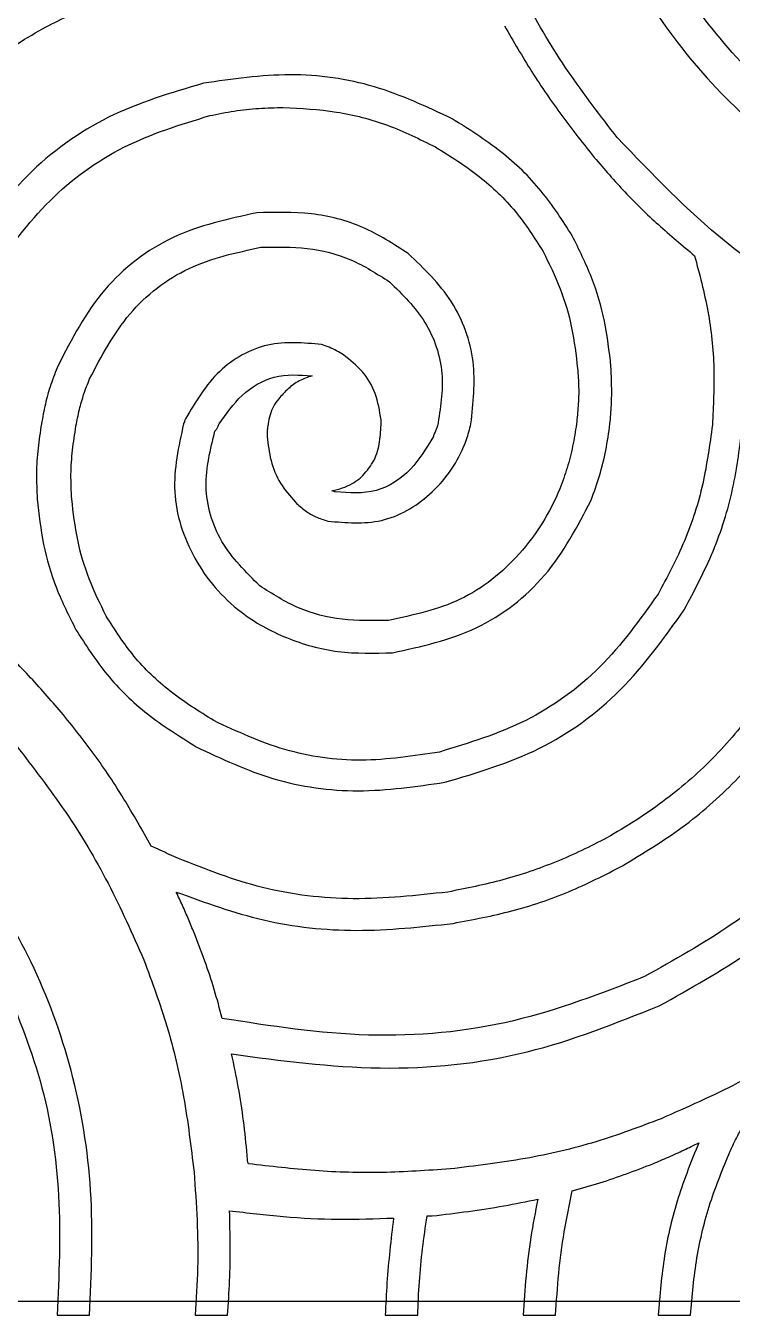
# Model space of a CAD drawing. Extents: x 0 to 371, y 0 to 260.
# Drawn here: x 328.19 to 346.07, y 0.32 to 32.97 of the extents above; entities that cross this region are included whole.
import ezdxf

# ---------------------------------------------------------------- set-up
doc = ezdxf.new("R2010")
doc.units = 0
doc.layers.add('Layer_1', color=7, linetype='CONTINUOUS')

msp = doc.modelspace()

# ---------------------------------------------------------------- linework, layer by layer
at = {"layer": 'Layer_1', "color": 7}
for points in [[(0.02646, 259.95312), (370.443122, 259.95312), (370.443122, 0.661457), (0.02646, 0.661457)], [(334.709792, 30.89858)]]:
    msp.add_lwpolyline(points, close=True, dxfattribs=at)
for points in [[(337.185102, 22.859795), (337.185102, 22.992087)], [(338.349374, 2.831043), (338.481666, 2.831043)], [(328.983018, 0.317502), (329.803121, 0.317502)], [(332.475307, 0.317502), (333.295409, 0.317502)], [(337.291041, 0.317502), (338.111143, 0.317502)], [(340.783329, 0.317502), (341.603432, 0.317502)], [(344.19656, 0.317502), (345.016662, 0.317502)]]:
    msp.add_lwpolyline(points, dxfattribs=at)
for points, knots in [([(348.376659, 30.162708), (347.73717, 30.699833), (346.450776, 31.780311), (344.837256, 33.755735), (344.005986, 35.237914), (343.587807, 35.983541)], [0, 0, 0, 0, 2.501839, 5.032693, 7.594724, 7.594724, 7.594724, 7.594724]), ([(343.164579, 30.135837), (342.739167, 30.68668), (341.885016, 31.792674), (340.799555, 33.611401), (340.226219, 34.9063), (339.936874, 35.559795)], [0, 0, 0, 0, 2.086878, 4.190078, 6.332926, 6.332926, 6.332926, 6.332926]), ([(342.820409, 35.53344), (343.259389, 34.745898), (344.130783, 33.182593), (345.829016, 31.110759), (347.178905, 29.981152), (347.847492, 29.421668)], [0, 0, 0, 0, 2.701851, 5.363294, 7.97507, 7.97507, 7.97507, 7.97507]), ([(324.828743, 29.60667), (325.186218, 30.045237), (325.895952, 30.91597), (327.183617, 32.009087), (328.520793, 32.876466), (329.886828, 33.521915), (331.2367, 33.984669), (332.168197, 34.170722), (332.633951, 34.263749)], [0, 0, 0, 0, 1.694337, 3.363945, 5.041935, 6.462994, 7.886567, 9.310169, 9.310169, 9.310169, 9.310169]), ([(328.189268, 33.602291), (327.676672, 33.290946), (326.653292, 32.669359), (325.290815, 31.47589), (324.525697, 30.549162), (324.140932, 30.083126)], [0, 0, 0, 0, 1.797008, 3.587658, 5.399077, 5.399077, 5.399077, 5.399077]), ([(340.306867, 32.967188), (340.533994, 32.576176), (340.986628, 31.796937), (341.749425, 30.684664), (342.305512, 29.983201), (342.582707, 29.633541)], [0, 0, 0, 0, 1.356264, 2.702864, 4.041269, 4.041269, 4.041269, 4.041269]), ([(338.983951, 30.612293), (338.340077, 30.916054), (337.044429, 31.527302), (334.8598, 31.828792), (333.417296, 31.618445), (332.687185, 31.511979)], [0, 0, 0, 0, 2.127628, 4.281359, 6.488658, 6.488658, 6.488658, 6.488658]), ([(332.687185, 31.511979), (331.868407, 31.269725), (330.237167, 30.787085), (328.113836, 29.252704), (327.126892, 27.853479), (326.628121, 27.146354)], [0, 0, 0, 0, 2.549795, 5.079919, 7.66497, 7.66497, 7.66497, 7.66497]), ([(327.315932, 26.696253), (327.779609, 27.338017), (328.695377, 28.605507), (330.622709, 30.011982), (332.103743, 30.464924), (332.845829, 30.691874)], [0, 0, 0, 0, 2.366592, 4.674043, 6.991292, 6.991292, 6.991292, 6.991292]), ([(332.845829, 30.691874), (333.052429, 30.733832), (333.463594, 30.817335), (334.08729, 30.886239), (334.502891, 30.894478), (334.709792, 30.89858)], [0, 0, 0, 0, 0.632259, 1.258293, 1.878931, 1.878931, 1.878931, 1.878931]), ([(334.709792, 30.89858), (335.159583, 30.875127), (336.054723, 30.828452), (337.36383, 30.490963), (338.162135, 30.095551), (338.560723, 29.898124)], [0, 0, 0, 0, 1.349243, 2.685164, 4.01731, 4.01731, 4.01731, 4.01731]), ([(342.026659, 27.649166), (341.777869, 28.037511), (341.271426, 28.828036), (340.228194, 29.831973), (339.403955, 30.348889), (338.983951, 30.612293)], [0, 0, 0, 0, 1.380369, 2.809918, 4.295238, 4.295238, 4.295238, 4.295238]), ([(353.37739, 23.759481), (352.01689, 24.241513), (349.383201, 25.17464), (345.864226, 27.310171), (344.046845, 29.212387), (343.164579, 30.135837)], [0, 0, 0, 0, 4.325799, 8.373984, 12.193381, 12.193381, 12.193381, 12.193381]), ([(338.560723, 29.898124), (338.938554, 29.662747), (339.679008, 29.201467), (340.614619, 28.305273), (341.065375, 27.598466), (341.286143, 27.252291)], [0, 0, 0, 0, 1.333713, 2.613748, 3.842469, 3.842469, 3.842469, 3.842469]), ([(342.582707, 29.633541), (342.837224, 29.338337), (343.349448, 28.74423), (344.201493, 27.915452), (344.813494, 27.40445), (345.122601, 27.146354)], [0, 0, 0, 0, 1.168936, 2.352525, 3.560392, 3.560392, 3.560392, 3.560392]), ([(334.036454, 28.231043), (333.312211, 28.0746), (331.87166, 27.763428), (330.040177, 26.360332), (329.35639, 25.038869), (329.009371, 24.368229)], [0, 0, 0, 0, 2.205182, 4.386198, 6.633616, 6.633616, 6.633616, 6.633616]), ([(337.872912, 27.199065), (337.499152, 27.441101), (336.747274, 27.927996), (335.40954, 28.269899), (334.498362, 28.244114), (334.036454, 28.231043)], [0, 0, 0, 0, 1.329611, 2.674722, 4.057669, 4.057669, 4.057669, 4.057669]), ([(343.005935, 24.341874), (342.962178, 24.725741), (342.874843, 25.49191), (342.537429, 26.607381), (342.197394, 27.300928), (342.026659, 27.649166)], [0, 0, 0, 0, 1.157469, 2.310221, 3.472748, 3.472748, 3.472748, 3.472748]), ([(329.803121, 24.024065), (330.10609, 24.600158), (330.704002, 25.737079), (332.274461, 26.959565), (333.51888, 27.224811), (334.142393, 27.357712)], [0, 0, 0, 0, 1.939308, 3.827233, 5.723084, 5.723084, 5.723084, 5.723084]), ([(334.142393, 27.357712), (334.534249, 27.367177), (335.306876, 27.38584), (336.440049, 27.097029), (337.079012, 26.688069), (337.396451, 26.484896)], [0, 0, 0, 0, 1.1732, 2.313216, 3.43875, 3.43875, 3.43875, 3.43875]), ([(339.460412, 22.886666), (339.518737, 23.413723), (339.636503, 24.477931), (339.060915, 26.062506), (338.27163, 26.817613), (337.872912, 27.199065)], [0, 0, 0, 0, 1.577528, 3.185267, 4.826555, 4.826555, 4.826555, 4.826555]), ([(341.286143, 27.252291), (341.439289, 26.941287), (341.743978, 26.322534), (342.039505, 25.321442), (342.118934, 24.634655), (342.158951, 24.288648)], [0, 0, 0, 0, 1.038855, 2.066837, 3.110585, 3.110585, 3.110585, 3.110585]), ([(345.122601, 27.146354), (345.246017, 26.680522), (345.493202, 25.747519), (345.646311, 24.302826), (345.596848, 23.339963), (345.572181, 22.859795)], [0, 0, 0, 0, 1.444481, 2.893114, 4.334161, 4.334161, 4.334161, 4.334161]), ([(337.396451, 26.484896), (337.725361, 26.164279), (338.382425, 25.523784), (338.831852, 24.171387), (338.686062, 23.276189), (338.613957, 22.83344)], [0, 0, 0, 0, 1.365556, 2.727968, 4.061174, 4.061174, 4.061174, 4.061174]), ([(335.676659, 24.897396), (335.218656, 24.937541), (334.291426, 25.018816), (332.977667, 24.279934), (332.488878, 23.447692), (332.237076, 23.018958)], [0, 0, 0, 0, 1.356337, 2.745907, 4.222353, 4.222353, 4.222353, 4.222353]), ([(336.232707, 24.632813), (336.175429, 24.668407), (336.058026, 24.741364), (335.872318, 24.831853), (335.74091, 24.875873), (335.676659, 24.897396)], [0, 0, 0, 0, 0.202268, 0.414583, 0.617713, 0.617713, 0.617713, 0.617713]), ([(337.185102, 22.992087), (337.14834, 23.218327), (337.076893, 23.658028), (336.734572, 24.237864), (336.39869, 24.502191), (336.232707, 24.632813)], [0, 0, 0, 0, 0.68374, 1.328856, 1.959092, 1.959092, 1.959092, 1.959092]), ([(329.009371, 24.368229), (328.944119, 24.208022), (328.814079, 23.888745), (328.676678, 23.391138), (328.616248, 23.054411), (328.586143, 22.886666)], [0, 0, 0, 0, 0.518626, 1.033568, 1.544745, 1.544745, 1.544745, 1.544745]), ([(342.158951, 24.288648), (342.171436, 24.130353), (342.196232, 23.815968), (342.180271, 23.347), (342.148376, 23.039013), (342.132598, 22.886666)], [0, 0, 0, 0, 0.47604, 0.945453, 1.404938, 1.404938, 1.404938, 1.404938]), ([(342.979582, 22.886666), (342.993767, 23.045621), (343.022271, 23.365042), (343.026769, 23.851155), (343.012936, 24.17697), (343.005935, 24.341874)], [0, 0, 0, 0, 0.478603, 0.961761, 1.456911, 1.456911, 1.456911, 1.456911]), ([(329.458951, 22.83344), (329.487038, 22.971965), (329.542456, 23.245285), (329.653405, 23.644789), (329.753526, 23.898425), (329.803121, 24.024065)], [0, 0, 0, 0, 0.424009, 0.836601, 1.241602, 1.241602, 1.241602, 1.241602]), ([(333.08406, 22.886666), (333.262828, 23.140776), (333.620984, 23.649878), (334.471501, 24.170832), (335.113657, 24.126237), (335.438957, 24.103646)], [0, 0, 0, 0, 0.929904, 1.863036, 2.821041, 2.821041, 2.821041, 2.821041]), ([(335.438957, 24.103646), (335.327782, 24.066808), (335.105293, 23.993087), (334.821438, 23.781514), (334.668123, 23.607623), (334.591973, 23.521253)], [0, 0, 0, 0, 0.349498, 0.69943, 1.044756, 1.044756, 1.044756, 1.044756]), ([(334.591973, 23.521253), (334.544516, 23.458482), (334.450998, 23.334786), (334.36351, 23.116041), (334.33952, 22.963698), (334.32739, 22.886666)], [0, 0, 0, 0, 0.235301, 0.463676, 0.697265, 0.697265, 0.697265, 0.697265]), ([(328.586143, 22.886666), (328.554424, 22.681256), (328.490328, 22.266177), (328.448161, 21.628441), (328.469432, 21.198901), (328.480204, 20.981356)], [0, 0, 0, 0, 0.623438, 1.259799, 1.912811, 1.912811, 1.912811, 1.912811]), ([(332.184371, 22.886666), (332.058632, 22.314509), (331.805335, 21.161922), (332.373306, 19.412832), (333.457927, 18.145134), (334.780569, 17.424998), (336.098768, 17.05437), (337.01288, 17.07947), (337.476037, 17.092188)], [0, 0, 0, 0, 1.731203, 3.487438, 5.285215, 6.609014, 7.955642, 9.338713, 9.338713, 9.338713, 9.338713]), ([(332.237076, 23.018958), (332.22984, 23.007828), (332.213801, 22.983156), (332.204961, 22.935549), (332.191556, 22.903725), (332.184371, 22.886666)], [0, 0, 0, 0, 0.039475, 0.087503, 0.142996, 0.142996, 0.142996, 0.142996]), ([(332.978121, 22.701148), (332.9941, 22.720502), (333.025811, 22.75891), (333.05546, 22.824515), (333.074894, 22.866748), (333.08406, 22.886666)], [0, 0, 0, 0, 0.074948, 0.14873, 0.214587, 0.214587, 0.214587, 0.214587]), ([(334.32739, 22.886666), (334.32028, 22.851482), (334.306147, 22.781549), (334.301198, 22.67483), (334.301091, 22.60415), (334.301037, 22.568856)], [0, 0, 0, 0, 0.107533, 0.213734, 0.319652, 0.319652, 0.319652, 0.319652]), ([(335.835832, 20.425835), (336.295891, 20.384843), (337.22728, 20.301854), (338.508588, 21.05411), (339.124186, 21.906048), (339.349334, 22.490317), (339.408981, 22.685441), (339.443004, 22.818554), (339.460412, 22.886666)], [0, 0, 0, 0, 1.356337, 2.745907, 4.222353, 4.421866, 4.623133, 4.834029, 4.834029, 4.834029, 4.834029]), ([(336.682287, 21.536878), (336.790346, 21.656886), (337.008225, 21.898857), (337.157345, 22.373938), (337.175856, 22.697957), (337.185102, 22.859795)], [0, 0, 0, 0, 0.479683, 0.967183, 1.45365, 1.45365, 1.45365, 1.45365]), ([(342.132598, 22.886666), (342.103099, 22.697221), (342.044836, 22.323051), (341.902441, 21.774195), (341.567863, 20.808524), (340.781294, 19.54348), (339.244786, 18.307818), (337.995866, 18.044319), (337.370098, 17.912293)], [0, 0, 0, 0, 0.574893, 1.135461, 1.698343, 3.637651, 5.525576, 7.421427, 7.421427, 7.421427, 7.421427]), ([(342.503121, 20.955001), (342.577326, 21.159954), (342.726608, 21.572268), (342.886171, 22.219399), (342.948163, 22.66223), (342.979582, 22.886666)], [0, 0, 0, 0, 0.653634, 1.314955, 1.994566, 1.994566, 1.994566, 1.994566]), ([(345.572181, 22.859795), (345.505263, 22.359212), (345.371448, 21.358214), (344.906254, 19.908459), (344.432892, 19.018217), (344.19656, 18.573751)], [0, 0, 0, 0, 1.513325, 3.026144, 4.534516, 4.534516, 4.534516, 4.534516]), ([(344.858018, 18.176876), (345.11722, 18.664975), (345.635623, 19.641169), (346.134457, 21.236172), (346.271092, 22.335588), (346.339579, 22.886666)], [0, 0, 0, 0, 1.655746, 3.311481, 4.975488, 4.975488, 4.975488, 4.975488]), ([(329.353541, 20.981356), (329.342728, 21.190385), (329.321289, 21.604831), (329.364048, 22.224792), (329.427335, 22.630674), (329.458951, 22.83344)], [0, 0, 0, 0, 0.62747, 1.244105, 1.859682, 1.859682, 1.859682, 1.859682]), ([(334.116041, 18.785624), (333.761393, 19.135593), (333.058409, 19.829303), (332.625739, 21.303756), (332.861884, 22.240206), (332.978121, 22.701148)], [0, 0, 0, 0, 1.479954, 2.933572, 4.342665, 4.342665, 4.342665, 4.342665]), ([(334.301037, 22.568856), (334.324192, 22.3644), (334.370669, 21.954016), (334.606194, 21.368954), (334.87923, 21.057429), (335.015201, 20.902291)], [0, 0, 0, 0, 0.616138, 1.236715, 1.852339, 1.852339, 1.852339, 1.852339]), ([(338.508018, 22.568856), (338.335915, 22.277835), (337.989767, 21.692512), (337.076445, 21.083677), (336.374622, 21.13899), (336.020829, 21.166874)], [0, 0, 0, 0, 1.010992, 2.033384, 3.072709, 3.072709, 3.072709, 3.072709]), ([(338.613957, 22.83344), (338.603155, 22.804568), (338.580655, 22.744428), (338.54132, 22.657868), (338.51882, 22.597729), (338.508018, 22.568856)], [0, 0, 0, 0, 0.092457, 0.192584, 0.285041, 0.285041, 0.285041, 0.285041]), ([(335.941242, 21.19323), (336.029502, 21.214507), (336.206937, 21.257283), (336.46165, 21.368224), (336.608494, 21.480471), (336.682287, 21.536878)], [0, 0, 0, 0, 0.272224, 0.547269, 0.825117, 0.825117, 0.825117, 0.825117]), ([(328.480204, 20.981356), (328.522267, 20.597697), (328.606187, 19.832239), (328.9333, 18.712105), (329.28291, 18.021706), (329.458951, 17.674065)], [0, 0, 0, 0, 1.156623, 2.307631, 3.475038, 3.475038, 3.475038, 3.475038]), ([(330.226348, 18.01823), (330.073206, 18.329189), (329.768541, 18.947819), (329.472969, 19.948727), (329.393553, 20.635393), (329.353541, 20.981356)], [0, 0, 0, 0, 1.038733, 2.066477, 3.110093, 3.110093, 3.110093, 3.110093]), ([(335.015201, 20.902291), (335.095441, 20.828727), (335.253109, 20.684178), (335.531579, 20.51954), (335.733951, 20.457213), (335.835832, 20.425835)], [0, 0, 0, 0, 0.326108, 0.64079, 0.959825, 0.959825, 0.959825, 0.959825]), ([(336.020829, 21.166874), (336.011795, 21.168613), (335.993049, 21.172222), (335.969022, 21.187882), (335.950276, 21.191491), (335.941242, 21.19323)], [0, 0, 0, 0, 0.02738, 0.056815, 0.084195, 0.084195, 0.084195, 0.084195]), ([(337.476037, 17.092188), (338.200541, 17.250594), (339.642241, 17.565807), (341.466984, 18.973087), (342.155002, 20.289123), (342.503121, 20.955001)], [0, 0, 0, 0, 2.206856, 4.391448, 6.628866, 6.628866, 6.628866, 6.628866]), ([(337.370098, 17.912293), (336.978237, 17.90286), (336.205579, 17.88426), (335.072444, 18.173396), (334.433481, 18.582419), (334.116041, 18.785624)], [0, 0, 0, 0, 1.173203, 2.313282, 3.438883, 3.438883, 3.438883, 3.438883]), ([(344.19656, 18.573751), (343.737488, 17.931383), (342.828501, 16.659457), (340.89448, 15.258895), (339.410405, 14.805743), (338.666662, 14.578646)], [0, 0, 0, 0, 2.359118, 4.671189, 6.99391, 6.99391, 6.99391, 6.99391]), ([(329.088958, 15.583753), (328.816416, 15.898463), (328.267234, 16.532617), (327.360313, 17.422712), (326.697662, 17.959118), (326.363538, 18.229587)], [0, 0, 0, 0, 1.248723, 2.516232, 3.805337, 3.805337, 3.805337, 3.805337]), ([(332.951768, 15.372396), (332.573938, 15.607773), (331.833484, 16.069054), (330.897873, 16.965248), (330.447117, 17.672055), (330.226348, 18.01823)], [0, 0, 0, 0, 1.333713, 2.613748, 3.842469, 3.842469, 3.842469, 3.842469]), ([(338.798954, 13.811251), (339.616072, 14.053321), (341.244236, 14.53566), (343.360913, 16.075676), (344.354645, 17.470388), (344.858018, 18.176876)], [0, 0, 0, 0, 2.544261, 5.069618, 7.661991, 7.661991, 7.661991, 7.661991]), ([(329.458951, 17.674065), (329.707741, 17.28572), (330.214184, 16.495195), (331.257416, 15.491258), (332.081655, 14.974342), (332.501659, 14.710938)], [0, 0, 0, 0, 1.380369, 2.809918, 4.295238, 4.295238, 4.295238, 4.295238]), ([(346.683749, 15.68969), (346.326274, 15.251122), (345.61654, 14.380388), (344.32887, 13.28728), (342.99173, 12.419878), (341.625676, 11.774551), (340.275762, 11.312101), (339.34429, 11.12612), (338.878541, 11.033126)], [0, 0, 0, 0, 1.694337, 3.363945, 5.041935, 6.462936, 7.88643, 9.310003, 9.310003, 9.310003, 9.310003]), ([(329.803121, 0.317502), (329.849207, 1.369939), (329.940333, 3.450905), (329.437652, 6.487294), (328.439009, 9.234702), (326.990763, 11.601289), (325.317916, 13.68578), (323.964708, 14.813732), (323.294477, 15.372396)], [0, 0, 0, 0, 3.153614, 6.235583, 9.164241, 11.866092, 14.527535, 17.139311, 17.139311, 17.139311, 17.139311]), ([(331.364268, 12.197396), (331.139042, 12.596677), (330.691176, 13.39065), (329.9382, 14.528194), (329.371506, 15.232562), (329.088958, 15.583753)], [0, 0, 0, 0, 1.37512, 2.734442, 4.086125, 4.086125, 4.086125, 4.086125]), ([(338.666662, 14.578646), (338.006344, 14.477437), (336.700497, 14.277285), (334.717965, 14.549195), (333.538746, 15.098814), (332.951768, 15.372396)], [0, 0, 0, 0, 1.997914, 3.951078, 5.88688, 5.88688, 5.88688, 5.88688]), ([(343.296871, 11.694585), (343.809467, 12.005929), (344.832847, 12.627517), (346.195324, 13.820986), (346.960442, 14.747714), (347.345207, 15.213749)], [0, 0, 0, 0, 1.797008, 3.587658, 5.399077, 5.399077, 5.399077, 5.399077]), ([(327.951038, 14.737293), (328.37645, 14.18645), (329.230601, 13.080456), (330.316061, 11.261729), (330.889398, 9.96683), (331.178743, 9.313335)], [0, 0, 0, 0, 2.086878, 4.190078, 6.332926, 6.332926, 6.332926, 6.332926]), ([(332.501659, 14.710938), (333.14558, 14.407176), (334.441359, 13.795909), (336.626164, 13.494442), (338.068797, 13.704789), (338.798954, 13.811251)], [0, 0, 0, 0, 2.127755, 4.281739, 6.489174, 6.489174, 6.489174, 6.489174]), ([(349.673223, 13.67896), (349.136098, 13.039471), (348.055619, 11.753076), (346.080196, 10.139555), (344.598016, 9.308284), (343.85239, 8.890105)], [0, 0, 0, 0, 2.50184, 5.032695, 7.594725, 7.594725, 7.594725, 7.594725]), ([(344.222912, 8.149065), (345.010454, 8.588045), (346.573759, 9.459439), (348.645592, 11.157672), (349.775198, 12.507561), (350.334681, 13.176148)], [0, 0, 0, 0, 2.70185, 5.363292, 7.975068, 7.975068, 7.975068, 7.975068]), ([(332.052079, 11.879587), (331.974879, 11.91463), (331.822094, 11.983983), (331.594254, 12.093), (331.441469, 12.162353), (331.364268, 12.197396)], [0, 0, 0, 0, 0.25434, 0.503354, 0.757694, 0.757694, 0.757694, 0.757694]), ([(338.878541, 11.033126), (338.080332, 10.945941), (336.515171, 10.774985), (334.176653, 11.050619), (332.754601, 11.605476), (332.052079, 11.879587)], [0, 0, 0, 0, 2.404861, 4.715548, 6.971613, 6.971613, 6.971613, 6.971613]), ([(339.010832, 10.239376), (339.509192, 10.334484), (340.50345, 10.524231), (341.947979, 11.006285), (342.847354, 11.46521), (343.296871, 11.694585)], [0, 0, 0, 0, 1.521204, 3.034896, 4.547432, 4.547432, 4.547432, 4.547432]), ([(332.448954, 10.001148), (332.403026, 10.116131), (332.310602, 10.34752), (332.157403, 10.690181), (332.052162, 10.918568), (331.999374, 11.033126)], [0, 0, 0, 0, 0.371412, 0.747419, 1.125837, 1.125837, 1.125837, 1.125837]), ([(331.999374, 11.033126), (332.72644, 10.767846), (334.196813, 10.23136), (336.592903, 9.976321), (338.194739, 10.150591), (339.010832, 10.239376)], [0, 0, 0, 0, 2.315932, 4.683594, 7.142714, 7.142714, 7.142714, 7.142714]), ([(333.163117, 7.831771), (333.09795, 8.076783), (332.967707, 8.566459), (332.728057, 9.290267), (332.542246, 9.763531), (332.448954, 10.001148)], [0, 0, 0, 0, 0.760478, 1.519879, 2.285631, 2.285631, 2.285631, 2.285631]), ([(331.178743, 9.313335), (331.384513, 8.758854), (331.804025, 7.628413), (332.222692, 5.824685), (332.372464, 4.578518), (332.448954, 3.942087)], [0, 0, 0, 0, 1.773057, 3.614801, 5.537177, 5.537177, 5.537177, 5.537177]), ([(327.580515, 8.890105), (327.93866, 8.023186), (328.673726, 6.243902), (329.118661, 3.316937), (329.028577, 1.324922), (328.983018, 0.317502)], [0, 0, 0, 0, 2.806753, 5.760648, 8.783021, 8.783021, 8.783021, 8.783021]), ([(343.85239, 8.890105), (342.762786, 8.467419), (340.521316, 7.597896), (336.839998, 7.260094), (334.391973, 7.64071), (333.163117, 7.831771)], [0, 0, 0, 0, 3.49491, 7.189524, 10.913492, 10.913492, 10.913492, 10.913492]), ([(349.699576, 8.519585), (349.148732, 8.094172), (348.042738, 7.240021), (346.224012, 6.154557), (344.929112, 5.58122), (344.275617, 5.291875)], [0, 0, 0, 0, 2.086879, 4.19008, 6.332929, 6.332929, 6.332929, 6.332929]), ([(333.401348, 6.932085), (334.652243, 6.76406), (337.140401, 6.42984), (340.864502, 6.807034), (343.124399, 7.710096), (344.222912, 8.149065)], [0, 0, 0, 0, 3.780652, 7.520105, 11.057126, 11.057126, 11.057126, 11.057126]), ([(333.798223, 4.365833), (333.768254, 4.656478), (333.708556, 5.235426), (333.577755, 6.092179), (333.459763, 6.653961), (333.401348, 6.932085)], [0, 0, 0, 0, 0.876497, 1.745927, 2.598393, 2.598393, 2.598393, 2.598393]), ([(344.275617, 5.291875), (343.727469, 5.085908), (342.606349, 4.664647), (340.810806, 4.247617), (339.567303, 4.098131), (338.931246, 4.021668)], [0, 0, 0, 0, 1.755379, 3.59025, 5.511548, 5.511548, 5.511548, 5.511548]), ([(346.022291, 4.471254), (346.068265, 4.568642), (346.160967, 4.765013), (346.313986, 5.054634), (346.419097, 5.247667), (346.471871, 5.344585)], [0, 0, 0, 0, 0.323045, 0.651378, 0.982453, 0.982453, 0.982453, 0.982453]), ([(342.026659, 3.466146), (342.260375, 3.530862), (342.723461, 3.659089), (343.401024, 3.895655), (343.978452, 4.116113), (344.460932, 4.318325), (344.848678, 4.495922), (345.102732, 4.621125), (345.228541, 4.683127)], [0, 0, 0, 0, 0.727345, 1.44116, 2.151888, 2.58143, 3.010336, 3.431095, 3.431095, 3.431095, 3.431095]), ([(345.228541, 4.683127), (345.043043, 4.223778), (344.670008, 3.30003), (344.327244, 1.828744), (344.240334, 0.82371), (344.19656, 0.317502)], [0, 0, 0, 0, 1.484712, 2.985752, 4.509005, 4.509005, 4.509005, 4.509005]), ([(333.824576, 4.15396), (333.817503, 4.177976), (333.804096, 4.223497), (333.798105, 4.295116), (333.798183, 4.341651), (333.798223, 4.365833)], [0, 0, 0, 0, 0.074913, 0.141994, 0.214569, 0.214569, 0.214569, 0.214569]), ([(345.016662, 0.317502), (345.060175, 0.803507), (345.146194, 1.76426), (345.48364, 3.163759), (345.84376, 4.037897), (346.022291, 4.471254)], [0, 0, 0, 0, 1.462719, 2.891551, 4.296311, 4.296311, 4.296311, 4.296311]), ([(332.448954, 3.942087), (332.478778, 3.536987), (332.538223, 2.729554), (332.555307, 1.51868), (332.501899, 0.716776), (332.475307, 0.317502)], [0, 0, 0, 0, 1.21851, 2.428701, 3.628805, 3.628805, 3.628805, 3.628805]), ([(338.931246, 4.021668), (338.358961, 3.9828), (337.218851, 3.905366), (335.509807, 3.95232), (334.384656, 4.086946), (333.824576, 4.15396)], [0, 0, 0, 0, 1.7202, 3.426996, 5.118723, 5.118723, 5.118723, 5.118723]), ([(341.603432, 0.317502), (341.62643, 0.670268), (341.672431, 1.375887), (341.809406, 2.428455), (341.954268, 3.120375), (342.026659, 3.466146)], [0, 0, 0, 0, 1.060427, 2.121111, 3.180637, 3.180637, 3.180637, 3.180637]), ([(333.295409, 0.317502), (333.316736, 0.608726), (333.359493, 1.192592), (333.369288, 2.075636), (333.355555, 2.666126), (333.348643, 2.963335)], [0, 0, 0, 0, 0.875831, 1.755925, 2.647805, 2.647805, 2.647805, 2.647805]), ([(333.348643, 2.963335), (333.803099, 2.90872), (334.717647, 2.798814), (336.105733, 2.730389), (337.035666, 2.762311), (337.50239, 2.778333)], [0, 0, 0, 0, 1.37299, 2.763008, 4.163574, 4.163574, 4.163574, 4.163574]), ([(338.481666, 2.831043), (338.787269, 2.867981), (339.391845, 2.941054), (340.284057, 3.077103), (340.866517, 3.195745), (341.153852, 3.254273)], [0, 0, 0, 0, 0.923479, 1.826925, 2.706518, 2.706518, 2.706518, 2.706518]), ([(341.153852, 3.254273), (341.090147, 2.934554), (340.962184, 2.29234), (340.84666, 1.31038), (340.804532, 0.649905), (340.783329, 0.317502)], [0, 0, 0, 0, 0.977702, 1.96389, 2.963098, 2.963098, 2.963098, 2.963098]), ([(337.50239, 2.778333), (337.468978, 2.50508), (337.402249, 1.959355), (337.327892, 1.138851), (337.303314, 0.591051), (337.291041, 0.317502)], [0, 0, 0, 0, 0.825855, 1.649348, 2.470738, 2.470738, 2.470738, 2.470738]), ([(338.111143, 0.317502), (338.123495, 0.599535), (338.148149, 1.162508), (338.227103, 2.001429), (338.30874, 2.555341), (338.349374, 2.831043)], [0, 0, 0, 0, 0.846837, 1.690392, 2.526343, 2.526343, 2.526343, 2.526343])]:
    msp.add_open_spline(points, degree=3, knots=knots, dxfattribs=at)

doc.saveas('drawing.dxf')
